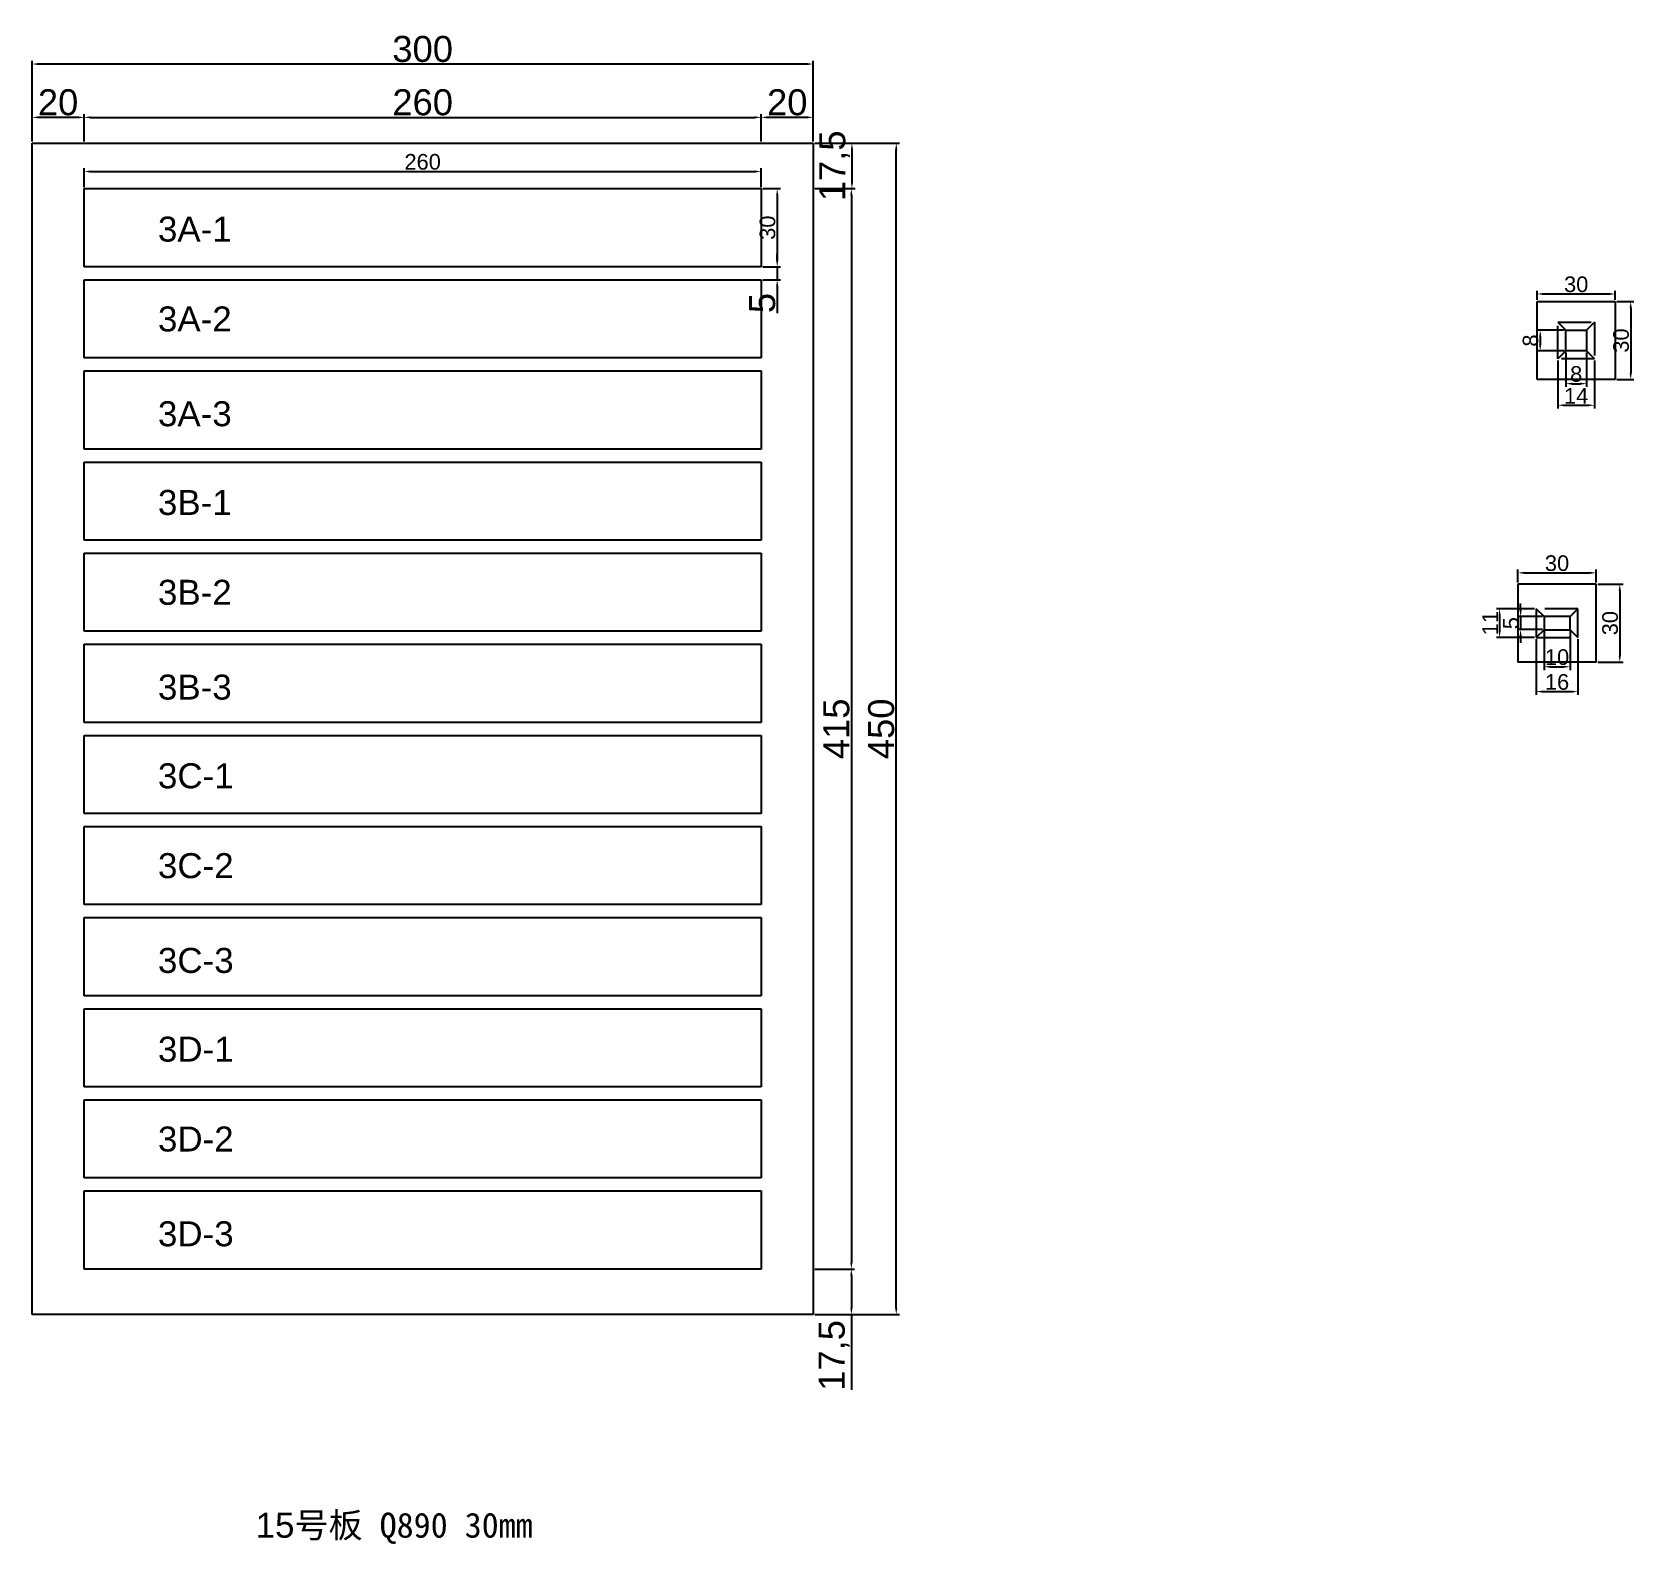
# Model space of a CAD drawing. Header units: millimetres. Extents: x 277 to 35015, y -7843 to 25622.
# Drawn here: x 3967 to 4582, y 1762 to 2343 of the extents above; entities that cross this region are included whole.
import ezdxf

# ---------------------------------------------------------------- set-up
doc = ezdxf.new("R2010")
doc.units = ezdxf.units.MM
doc.linetypes.add('DASHED', pattern=[19.05, 12.7, -6.35])
doc.layers.add('尺寸标注', color=6, linetype='Continuous')
doc.layers.add('标号', color=4, linetype='Continuous')
doc.styles.get("Standard").update_dxf_attribs({"font": 'arial.ttf'})
doc.dimstyles.new('ISO-25-JHF', dxfattribs={"dimtxt": 10, "dimasz": 2.5, "dimexe": 1.25, "dimexo": 0.625, "dimtad": 1, "dimtxsty": 'Standard', "dimcen": 2.5, "dimadec": 0, "dimazin": 0, "dimtfac": 1, "dimtmove": 0, "dimatfit": 3, "dimfxl": 1, "dimarcsym": 0})
doc.dimstyles.new('ISO-25-old', dxfattribs={"dimtxt": 6, "dimasz": 2.5, "dimexe": 1.25, "dimexo": 0.625, "dimtad": 1, "dimtxsty": 'Standard', "dimcen": 2.5, "dimadec": 0, "dimazin": 0, "dimtfac": 1, "dimtmove": 0, "dimatfit": 3, "dimfxl": 1, "dimarcsym": 0})

# ---------------------------------------------------------------- blocks, each defined once
blk = doc.blocks.new('*D71')
at = {"layer": 'Defpoints', "color": 0, "transparency": 16777216}
for p in [(4247.34, 2289.18), (3987.34, 2282.6), (4247.34, 2282.6)]:
    blk.add_point(p, dxfattribs=at)
at = {"layer": '尺寸标注', "color": 0, "lineweight": -2, "transparency": 16777216}
for p, q in [((3987.34, 2283.22), (3987.34, 2290.43)), ((3989.84, 2289.18), (4244.84, 2289.18)), ((4247.34, 2283.22), (4247.34, 2290.43))]:
    blk.add_line(p, q, dxfattribs=at)
at = {"layer": '尺寸标注', "color": 0, "transparency": 16777216}
for points in [[(3989.84, 2289.6), (3989.84, 2288.76), (3987.34, 2289.18)], [(4244.84, 2289.6), (4244.84, 2288.76), (4247.34, 2289.18)]]:
    blk.add_solid(points, dxfattribs=at)
at = {"layer": '尺寸标注', "color": 0, "transparency": 16777216, "insert": (4117.34, 2292.87), "char_height": 6, "attachment_point": 5}
blk.add_mtext('260', dxfattribs=at)
blk = doc.blocks.new('*D72')
at = {"layer": 'Defpoints', "color": 0, "transparency": 16777216}
for p in [(4247.34, 2282.6), (4247.34, 2252.6), (4253.48, 2252.6)]:
    blk.add_point(p, dxfattribs=at)
at = {"layer": '尺寸标注', "color": 0, "lineweight": -2, "transparency": 16777216}
for p, q in [((4247.96, 2282.6), (4254.73, 2282.6)), ((4253.48, 2280.1), (4253.48, 2255.1)), ((4247.96, 2252.6), (4254.73, 2252.6))]:
    blk.add_line(p, q, dxfattribs=at)
at = {"layer": '尺寸标注', "color": 0, "transparency": 16777216}
for points in [[(4253.07, 2280.1), (4253.9, 2280.1), (4253.48, 2282.6)], [(4253.07, 2255.1), (4253.9, 2255.1), (4253.48, 2252.6)]]:
    blk.add_solid(points, dxfattribs=at)
at = {"layer": '尺寸标注', "color": 0, "transparency": 16777216, "insert": (4249.79, 2267.6), "char_height": 6, "attachment_point": 5, "rotation": 90}
blk.add_mtext('30', dxfattribs=at)
blk = doc.blocks.new('*D498')
at = {"layer": 'Defpoints', "color": 0, "transparency": 16777216}
for p in [(4247.34, 2252.6), (4247.34, 2247.6), (4253.48, 2247.6)]:
    blk.add_point(p, dxfattribs=at)
at = {"layer": '尺寸标注', "color": 0, "lineweight": -2, "transparency": 16777216}
for p, q in [((4253.48, 2255.1), (4253.48, 2257.6)), ((4247.96, 2252.6), (4254.73, 2252.6)), ((4253.48, 2252.6), (4253.48, 2247.6)), ((4247.96, 2247.6), (4254.73, 2247.6)), ((4253.48, 2245.1), (4253.48, 2234.72))]:
    blk.add_line(p, q, dxfattribs=at)
at = {"layer": '尺寸标注', "color": 0, "transparency": 16777216}
for points in [[(4253.07, 2255.1), (4253.9, 2255.1), (4253.48, 2252.6)], [(4253.07, 2245.1), (4253.9, 2245.1), (4253.48, 2247.6)]]:
    blk.add_solid(points, dxfattribs=at)
at = {"layer": '尺寸标注', "color": 0, "transparency": 16777216, "insert": (4247.77, 2238.66), "char_height": 10, "attachment_point": 5, "rotation": 90}
blk.add_mtext('5', dxfattribs=at)
blk = doc.blocks.new('*D499')
at = {"layer": 'Defpoints', "color": 0, "transparency": 16777216}
for p in [(3967.34, 2309.99), (3967.34, 2300.1), (3987.34, 2300.1)]:
    blk.add_point(p, dxfattribs=at)
at = {"layer": '尺寸标注', "color": 0, "lineweight": -2, "transparency": 16777216}
for p, q in [((3967.34, 2300.72), (3967.34, 2311.24)), ((3984.84, 2309.99), (3969.84, 2309.99)), ((3987.34, 2300.72), (3987.34, 2311.24))]:
    blk.add_line(p, q, dxfattribs=at)
at = {"layer": '尺寸标注', "color": 0, "transparency": 16777216}
for points in [[(3969.84, 2310.4), (3969.84, 2309.57), (3967.34, 2309.99)], [(3984.84, 2310.4), (3984.84, 2309.57), (3987.34, 2309.99)]]:
    blk.add_solid(points, dxfattribs=at)
at = {"layer": '尺寸标注', "color": 0, "transparency": 16777216, "insert": (3977.34, 2315.72), "char_height": 10, "attachment_point": 5}
blk.add_mtext('20', dxfattribs=at)
blk = doc.blocks.new('*D500')
at = {"layer": 'Defpoints', "color": 0, "transparency": 16777216}
for p in [(4247.34, 2309.99), (3987.34, 2300.1), (4247.34, 2300.1)]:
    blk.add_point(p, dxfattribs=at)
at = {"layer": '尺寸标注', "color": 0, "lineweight": -2, "transparency": 16777216}
for p, q in [((3987.34, 2300.72), (3987.34, 2311.24)), ((3989.84, 2309.99), (4244.84, 2309.99)), ((4247.34, 2300.72), (4247.34, 2311.24))]:
    blk.add_line(p, q, dxfattribs=at)
at = {"layer": '尺寸标注', "color": 0, "transparency": 16777216}
for points in [[(3989.84, 2310.4), (3989.84, 2309.57), (3987.34, 2309.99)], [(4244.84, 2310.4), (4244.84, 2309.57), (4247.34, 2309.99)]]:
    blk.add_solid(points, dxfattribs=at)
at = {"layer": '尺寸标注', "color": 0, "transparency": 16777216, "insert": (4117.34, 2315.72), "char_height": 10, "attachment_point": 5}
blk.add_mtext('260', dxfattribs=at)
blk = doc.blocks.new('*D501')
at = {"layer": 'Defpoints', "color": 0, "transparency": 16777216}
for p in [(4247.34, 2309.99), (4247.34, 2300.1), (4267.34, 2300.1)]:
    blk.add_point(p, dxfattribs=at)
at = {"layer": '尺寸标注', "color": 0, "lineweight": -2, "transparency": 16777216}
for p, q in [((4247.34, 2300.72), (4247.34, 2311.24)), ((4264.84, 2309.99), (4249.84, 2309.99)), ((4267.34, 2300.72), (4267.34, 2311.24))]:
    blk.add_line(p, q, dxfattribs=at)
at = {"layer": '尺寸标注', "color": 0, "transparency": 16777216}
for points in [[(4249.84, 2310.4), (4249.84, 2309.57), (4247.34, 2309.99)], [(4264.84, 2310.4), (4264.84, 2309.57), (4267.34, 2309.99)]]:
    blk.add_solid(points, dxfattribs=at)
at = {"layer": '尺寸标注', "color": 0, "transparency": 16777216, "insert": (4257.34, 2315.72), "char_height": 10, "attachment_point": 5}
blk.add_mtext('20', dxfattribs=at)
blk = doc.blocks.new('*D502')
at = {"layer": 'Defpoints', "color": 0, "transparency": 16777216}
for p in [(3967.34, 2330.47), (3967.34, 2300.1), (4267.34, 2300.1)]:
    blk.add_point(p, dxfattribs=at)
at = {"layer": '尺寸标注', "color": 0, "lineweight": -2, "transparency": 16777216}
for p, q in [((3967.34, 2300.72), (3967.34, 2331.72)), ((4267.34, 2300.72), (4267.34, 2331.72)), ((4264.84, 2330.47), (3969.84, 2330.47))]:
    blk.add_line(p, q, dxfattribs=at)
at = {"layer": '尺寸标注', "color": 0, "transparency": 16777216}
for points in [[(3969.84, 2330.88), (3969.84, 2330.05), (3967.34, 2330.47)], [(4264.84, 2330.88), (4264.84, 2330.05), (4267.34, 2330.47)]]:
    blk.add_solid(points, dxfattribs=at)
at = {"layer": '尺寸标注', "color": 0, "transparency": 16777216, "insert": (4117.34, 2336.2), "char_height": 10, "attachment_point": 5}
blk.add_mtext('300', dxfattribs=at)
blk = doc.blocks.new('*D503')
at = {"layer": 'Defpoints', "color": 0, "transparency": 16777216}
for p in [(4267.34, 2300.1), (4267.34, 2282.6), (4282.18, 2282.6)]:
    blk.add_point(p, dxfattribs=at)
at = {"layer": '尺寸标注', "color": 0, "lineweight": -2, "transparency": 16777216}
for p, q in [((4267.96, 2300.1), (4283.43, 2300.1)), ((4282.18, 2297.6), (4282.18, 2285.1)), ((4267.96, 2282.6), (4283.43, 2282.6))]:
    blk.add_line(p, q, dxfattribs=at)
at = {"layer": '尺寸标注', "color": 0, "transparency": 16777216}
for points in [[(4281.76, 2297.6), (4282.6, 2297.6), (4282.18, 2300.1)], [(4281.76, 2285.1), (4282.6, 2285.1), (4282.18, 2282.6)]]:
    blk.add_solid(points, dxfattribs=at)
at = {"layer": '尺寸标注', "color": 0, "transparency": 16777216, "insert": (4275.55, 2291.35), "char_height": 10, "attachment_point": 5, "rotation": 90}
blk.add_mtext('17,5', dxfattribs=at)
blk = doc.blocks.new('*D504')
at = {"layer": 'Defpoints', "color": 0, "transparency": 16777216}
for p in [(4267.34, 2282.6), (4267.34, 1867.6), (4281.97, 1867.6)]:
    blk.add_point(p, dxfattribs=at)
at = {"layer": '尺寸标注', "color": 0, "lineweight": -2, "transparency": 16777216}
for p, q in [((4267.96, 2282.6), (4283.22, 2282.6)), ((4281.97, 2280.1), (4281.97, 1870.1)), ((4267.96, 1867.6), (4283.22, 1867.6))]:
    blk.add_line(p, q, dxfattribs=at)
at = {"layer": '尺寸标注', "color": 0, "transparency": 16777216}
for points in [[(4281.56, 2280.1), (4282.39, 2280.1), (4281.97, 2282.6)], [(4281.56, 1870.1), (4282.39, 1870.1), (4281.97, 1867.6)]]:
    blk.add_solid(points, dxfattribs=at)
at = {"layer": '尺寸标注', "color": 0, "transparency": 16777216, "insert": (4276.24, 2075.1), "char_height": 10, "attachment_point": 5, "rotation": 90}
blk.add_mtext('415', dxfattribs=at)
blk = doc.blocks.new('*D505')
at = {"layer": 'Defpoints', "color": 0, "transparency": 16777216}
for p in [(4267.34, 1867.6), (4267.34, 1850.1), (4281.97, 1850.1)]:
    blk.add_point(p, dxfattribs=at)
at = {"layer": '尺寸标注', "color": 0, "lineweight": -2, "transparency": 16777216}
for p, q in [((4267.96, 1867.6), (4283.22, 1867.6)), ((4281.97, 1865.1), (4281.97, 1852.6)), ((4267.96, 1850.1), (4283.22, 1850.1)), ((4281.97, 1850.1), (4281.97, 1821.24))]:
    blk.add_line(p, q, dxfattribs=at)
at = {"layer": '尺寸标注', "color": 0, "transparency": 16777216}
for points in [[(4281.56, 1865.1), (4282.39, 1865.1), (4281.97, 1867.6)], [(4281.56, 1852.6), (4282.39, 1852.6), (4281.97, 1850.1)]]:
    blk.add_solid(points, dxfattribs=at)
at = {"layer": '尺寸标注', "color": 0, "transparency": 16777216, "insert": (4275.34, 1834.42), "char_height": 10, "attachment_point": 5, "rotation": 90}
blk.add_mtext('17,5', dxfattribs=at)
blk = doc.blocks.new('*D506')
at = {"layer": 'Defpoints', "color": 0, "transparency": 16777216}
for p in [(4267.34, 2300.1), (4299.2, 2300.1), (4267.34, 1850.1)]:
    blk.add_point(p, dxfattribs=at)
at = {"layer": '尺寸标注', "color": 0, "lineweight": -2, "transparency": 16777216}
for p, q in [((4267.96, 2300.1), (4300.45, 2300.1)), ((4299.2, 1852.6), (4299.2, 2297.6)), ((4267.96, 1850.1), (4300.45, 1850.1))]:
    blk.add_line(p, q, dxfattribs=at)
at = {"layer": '尺寸标注', "color": 0, "transparency": 16777216}
for points in [[(4298.78, 2297.6), (4299.62, 2297.6), (4299.2, 2300.1)], [(4298.78, 1852.6), (4299.62, 1852.6), (4299.2, 1850.1)]]:
    blk.add_solid(points, dxfattribs=at)
at = {"layer": '尺寸标注', "color": 0, "transparency": 16777216, "insert": (4293.47, 2075.1), "char_height": 10, "attachment_point": 5, "rotation": 90}
blk.add_mtext('450', dxfattribs=at)
blk = doc.blocks.new('*D547')
at = {"layer": 'Defpoints', "color": 0, "transparency": 16777216}
for p in [(4547.95, 2113.2), (4557.95, 2113.2), (4557.95, 2098.95)]:
    blk.add_point(p, dxfattribs=at)
at = {"layer": '尺寸标注', "color": 0, "lineweight": -2, "transparency": 16777216}
for p, q in [((4547.95, 2112.57), (4547.95, 2097.7)), ((4557.95, 2112.57), (4557.95, 2097.7)), ((4550.45, 2098.95), (4555.45, 2098.95))]:
    blk.add_line(p, q, dxfattribs=at)
at = {"layer": '尺寸标注', "color": 0, "transparency": 16777216}
for points in [[(4550.45, 2099.36), (4550.45, 2098.53), (4547.95, 2098.95)], [(4555.45, 2099.36), (4555.45, 2098.53), (4557.95, 2098.95)]]:
    blk.add_solid(points, dxfattribs=at)
at = {"layer": '尺寸标注', "color": 0, "transparency": 16777216, "insert": (4552.95, 2102.63), "char_height": 6, "attachment_point": 5}
blk.add_mtext('10', dxfattribs=at)
blk = doc.blocks.new('*D548')
at = {"layer": 'Defpoints', "color": 0, "transparency": 16777216}
for p in [(4556.3, 2228.26), (4546.47, 2220.26), (4556.3, 2220.26)]:
    blk.add_point(p, dxfattribs=at)
at = {"layer": '尺寸标注', "color": 0, "lineweight": -2, "transparency": 16777216}
for p, q in [((4555.67, 2228.26), (4545.22, 2228.26)), ((4546.47, 2225.76), (4546.47, 2222.76)), ((4555.67, 2220.26), (4545.22, 2220.26))]:
    blk.add_line(p, q, dxfattribs=at)
at = {"layer": '尺寸标注', "color": 0, "transparency": 16777216}
for points in [[(4546.06, 2225.76), (4546.89, 2225.76), (4546.47, 2228.26)], [(4546.06, 2222.76), (4546.89, 2222.76), (4546.47, 2220.26)]]:
    blk.add_solid(points, dxfattribs=at)
at = {"layer": '尺寸标注', "color": 0, "transparency": 16777216, "insert": (4542.79, 2224.26), "char_height": 6, "attachment_point": 5, "rotation": 90}
blk.add_mtext('8', dxfattribs=at)
blk = doc.blocks.new('*D549')
at = {"layer": 'Defpoints', "color": 0, "transparency": 16777216}
for p in [(4556.3, 2220.26), (4564.3, 2220.26), (4564.3, 2207.69)]:
    blk.add_point(p, dxfattribs=at)
at = {"layer": '尺寸标注', "color": 0, "lineweight": -2, "transparency": 16777216}
for p, q in [((4556.3, 2219.63), (4556.3, 2206.44)), ((4564.3, 2219.63), (4564.3, 2206.44)), ((4558.8, 2207.69), (4561.8, 2207.69))]:
    blk.add_line(p, q, dxfattribs=at)
at = {"layer": '尺寸标注', "color": 0, "transparency": 16777216}
for points in [[(4558.8, 2208.11), (4558.8, 2207.27), (4556.3, 2207.69)], [(4561.8, 2208.11), (4561.8, 2207.27), (4564.3, 2207.69)]]:
    blk.add_solid(points, dxfattribs=at)
at = {"layer": '尺寸标注', "color": 0, "transparency": 16777216, "insert": (4560.3, 2211.38), "char_height": 6, "attachment_point": 5}
blk.add_mtext('8', dxfattribs=at)
blk = doc.blocks.new('*D550')
at = {"layer": 'Defpoints', "color": 0, "transparency": 16777216}
for p in [(4545.3, 2239.26), (4575.3, 2242.14), (4575.3, 2239.26)]:
    blk.add_point(p, dxfattribs=at)
at = {"layer": '尺寸标注', "color": 0, "lineweight": -2, "transparency": 16777216}
for p, q in [((4545.3, 2239.88), (4545.3, 2243.39)), ((4547.8, 2242.14), (4572.8, 2242.14)), ((4575.3, 2239.88), (4575.3, 2243.39))]:
    blk.add_line(p, q, dxfattribs=at)
at = {"layer": '尺寸标注', "color": 0, "transparency": 16777216}
for points in [[(4547.8, 2242.56), (4547.8, 2241.72), (4545.3, 2242.14)], [(4572.8, 2242.56), (4572.8, 2241.72), (4575.3, 2242.14)]]:
    blk.add_solid(points, dxfattribs=at)
at = {"layer": '尺寸标注', "color": 0, "transparency": 16777216, "insert": (4560.3, 2245.83), "char_height": 6, "attachment_point": 5}
blk.add_mtext('30', dxfattribs=at)
blk = doc.blocks.new('*D551')
at = {"layer": 'Defpoints', "color": 0, "transparency": 16777216}
for p in [(4575.3, 2239.26), (4575.3, 2209.26), (4581.24, 2209.26)]:
    blk.add_point(p, dxfattribs=at)
at = {"layer": '尺寸标注', "color": 0, "lineweight": -2, "transparency": 16777216}
for p, q in [((4575.92, 2239.26), (4582.49, 2239.26)), ((4581.24, 2236.76), (4581.24, 2211.76)), ((4575.92, 2209.26), (4582.49, 2209.26))]:
    blk.add_line(p, q, dxfattribs=at)
at = {"layer": '尺寸标注', "color": 0, "transparency": 16777216}
for points in [[(4580.82, 2236.76), (4581.65, 2236.76), (4581.24, 2239.26)], [(4580.82, 2211.76), (4581.65, 2211.76), (4581.24, 2209.26)]]:
    blk.add_solid(points, dxfattribs=at)
at = {"layer": '尺寸标注', "color": 0, "transparency": 16777216, "insert": (4577.55, 2224.26), "char_height": 6, "attachment_point": 5, "rotation": 90}
blk.add_mtext('30', dxfattribs=at)
blk = doc.blocks.new('*D522')
at = {"layer": 'Defpoints', "color": 0, "transparency": 16777216}
for p in [(4567.95, 2135.02), (4537.95, 2130.7), (4567.95, 2130.7)]:
    blk.add_point(p, dxfattribs=at)
at = {"layer": '尺寸标注', "color": 0, "lineweight": -2, "transparency": 16777216}
for p, q in [((4537.95, 2131.32), (4537.95, 2136.27)), ((4540.45, 2135.02), (4565.45, 2135.02)), ((4567.95, 2131.32), (4567.95, 2136.27))]:
    blk.add_line(p, q, dxfattribs=at)
at = {"layer": '尺寸标注', "color": 0, "transparency": 16777216}
for points in [[(4540.45, 2135.44), (4540.45, 2134.61), (4537.95, 2135.02)], [(4565.45, 2135.44), (4565.45, 2134.61), (4567.95, 2135.02)]]:
    blk.add_solid(points, dxfattribs=at)
at = {"layer": '尺寸标注', "color": 0, "transparency": 16777216, "insert": (4552.95, 2138.71), "char_height": 6, "attachment_point": 5}
blk.add_mtext('30', dxfattribs=at)
blk = doc.blocks.new('*D523')
at = {"layer": 'Defpoints', "color": 0, "transparency": 16777216}
for p in [(4567.95, 2130.7), (4567.95, 2100.7), (4577.03, 2100.7)]:
    blk.add_point(p, dxfattribs=at)
at = {"layer": '尺寸标注', "color": 0, "lineweight": -2, "transparency": 16777216}
for p, q in [((4568.57, 2130.7), (4578.28, 2130.7)), ((4577.03, 2128.2), (4577.03, 2103.2)), ((4568.57, 2100.7), (4578.28, 2100.7))]:
    blk.add_line(p, q, dxfattribs=at)
at = {"layer": '尺寸标注', "color": 0, "transparency": 16777216}
for points in [[(4576.62, 2128.2), (4577.45, 2128.2), (4577.03, 2130.7)], [(4576.62, 2103.2), (4577.45, 2103.2), (4577.03, 2100.7)]]:
    blk.add_solid(points, dxfattribs=at)
at = {"layer": '尺寸标注', "color": 0, "transparency": 16777216, "insert": (4573.34, 2115.7), "char_height": 6, "attachment_point": 5, "rotation": 90}
blk.add_mtext('30', dxfattribs=at)
blk = doc.blocks.new('*D552')
at = {"layer": 'Defpoints', "color": 0, "transparency": 16777216}
for p in [(4547.95, 2118.2), (4538.95, 2113.2), (4547.95, 2113.2)]:
    blk.add_point(p, dxfattribs=at)
at = {"layer": '尺寸标注', "color": 0, "lineweight": -2, "transparency": 16777216}
for p, q in [((4538.95, 2120.7), (4538.95, 2123.2)), ((4547.32, 2118.2), (4537.7, 2118.2)), ((4538.95, 2118.2), (4538.95, 2113.2)), ((4547.32, 2113.2), (4537.7, 2113.2)), ((4538.95, 2110.7), (4538.95, 2108.2))]:
    blk.add_line(p, q, dxfattribs=at)
at = {"layer": '尺寸标注', "color": 0, "transparency": 16777216}
for points in [[(4538.53, 2120.7), (4539.37, 2120.7), (4538.95, 2118.2)], [(4538.53, 2110.7), (4539.37, 2110.7), (4538.95, 2113.2)]]:
    blk.add_solid(points, dxfattribs=at)
at = {"layer": '尺寸标注', "color": 0, "transparency": 16777216, "insert": (4535.28, 2115.7), "char_height": 6, "attachment_point": 5, "rotation": 90}
blk.add_mtext('5', dxfattribs=at)
blk = doc.blocks.new('*D553')
at = {"layer": 'Defpoints', "color": 0, "transparency": 16777216}
for p in [(4553.3, 2217.26), (4567.3, 2217.26), (4567.3, 2199.39)]:
    blk.add_point(p, dxfattribs=at)
at = {"layer": '尺寸标注', "color": 0, "lineweight": -2, "transparency": 16777216}
for p, q in [((4553.3, 2216.63), (4553.3, 2198.14)), ((4567.3, 2216.63), (4567.3, 2198.14)), ((4555.8, 2199.39), (4564.8, 2199.39))]:
    blk.add_line(p, q, dxfattribs=at)
at = {"layer": '尺寸标注', "color": 0, "transparency": 16777216}
for points in [[(4555.8, 2199.81), (4555.8, 2198.97), (4553.3, 2199.39)], [(4564.8, 2199.81), (4564.8, 2198.97), (4567.3, 2199.39)]]:
    blk.add_solid(points, dxfattribs=at)
at = {"layer": '尺寸标注', "color": 0, "transparency": 16777216, "insert": (4560.3, 2203.03), "char_height": 6, "attachment_point": 5}
blk.add_mtext('14', dxfattribs=at)
blk = doc.blocks.new('*D554')
at = {"layer": 'Defpoints', "color": 0, "transparency": 16777216}
for p in [(4544.95, 2110.2), (4560.95, 2110.2), (4560.95, 2089.4)]:
    blk.add_point(p, dxfattribs=at)
at = {"layer": '尺寸标注', "color": 0, "lineweight": -2, "transparency": 16777216}
for p, q in [((4544.95, 2109.57), (4544.95, 2088.15)), ((4560.95, 2109.57), (4560.95, 2088.15)), ((4547.45, 2089.4), (4558.45, 2089.4))]:
    blk.add_line(p, q, dxfattribs=at)
at = {"layer": '尺寸标注', "color": 0, "transparency": 16777216}
for points in [[(4547.45, 2089.82), (4547.45, 2088.99), (4544.95, 2089.4)], [(4558.45, 2089.82), (4558.45, 2088.99), (4560.95, 2089.4)]]:
    blk.add_solid(points, dxfattribs=at)
at = {"layer": '尺寸标注', "color": 0, "transparency": 16777216, "insert": (4552.95, 2093.09), "char_height": 6, "attachment_point": 5}
blk.add_mtext('16', dxfattribs=at)
blk = doc.blocks.new('*D555')
at = {"layer": 'Defpoints', "color": 0, "transparency": 16777216}
for p in [(4544.95, 2121.2), (4530.89, 2110.2), (4544.95, 2110.2)]:
    blk.add_point(p, dxfattribs=at)
at = {"layer": '尺寸标注', "color": 0, "lineweight": -2, "transparency": 16777216}
for p, q in [((4544.32, 2121.2), (4529.64, 2121.2)), ((4530.89, 2118.7), (4530.89, 2112.7)), ((4544.32, 2110.2), (4529.64, 2110.2))]:
    blk.add_line(p, q, dxfattribs=at)
at = {"layer": '尺寸标注', "color": 0, "transparency": 16777216}
for points in [[(4530.47, 2118.7), (4531.31, 2118.7), (4530.89, 2121.2)], [(4530.47, 2112.7), (4531.31, 2112.7), (4530.89, 2110.2)]]:
    blk.add_solid(points, dxfattribs=at)
at = {"layer": '尺寸标注', "color": 0, "transparency": 16777216, "insert": (4527.25, 2115.7), "char_height": 6, "attachment_point": 5, "rotation": 90}
blk.add_mtext('11', dxfattribs=at)

msp = doc.modelspace()

# ---------------------------------------------------------------- linework, layer by layer
for p, q in [((3967.339, 1850.096), (3967.339, 2300.096)), ((3967.339, 2300.096), (4267.339, 2300.096)), ((4267.339, 2300.096), (4267.339, 1850.096)), ((3987.339, 2282.596), (4247.339, 2282.596)), ((3987.339, 2252.596), (3987.339, 2282.596)), ((4247.339, 2282.596), (4247.339, 2252.596)), ((4247.339, 2252.596), (3987.339, 2252.596)), ((3987.339, 2247.596), (4247.339, 2247.596)), ((3987.339, 2217.596), (3987.339, 2247.596)), ((4247.339, 2247.596), (4247.339, 2217.596)), ((4545.297, 2209.256), (4545.297, 2239.256)), ((4545.297, 2239.256), (4575.297, 2239.256)), ((4575.297, 2239.256), (4575.297, 2209.256)), ((4553.297, 2231.256), (4556.297, 2228.256)), ((4567.297, 2231.256), (4564.297, 2228.256)), ((4247.339, 2217.596), (3987.339, 2217.596)), ((4556.297, 2220.256), (4553.297, 2217.256)), ((4564.297, 2220.256), (4567.297, 2217.256)), ((3987.339, 2212.596), (4247.339, 2212.596)), ((3987.339, 2182.596), (3987.339, 2212.596)), ((4247.339, 2212.596), (4247.339, 2182.596)), ((4575.297, 2209.256), (4545.297, 2209.256)), ((4247.339, 2182.596), (3987.339, 2182.596)), ((3987.339, 2177.596), (4247.339, 2177.596)), ((3987.339, 2147.596), (3987.339, 2177.596)), ((4247.339, 2177.596), (4247.339, 2147.596)), ((4247.339, 2147.596), (3987.339, 2147.596)), ((3987.339, 2142.596), (4247.339, 2142.596)), ((3987.339, 2112.596), (3987.339, 2142.596)), ((4247.339, 2142.596), (4247.339, 2112.596)), ((4567.949, 2130.699), (4537.949, 2130.699)), ((4537.949, 2130.699), (4537.949, 2100.699)), ((4567.949, 2100.699), (4567.949, 2130.699)), ((4547.949, 2118.199), (4544.949, 2121.199)), ((4557.949, 2118.199), (4560.949, 2121.199)), ((4247.339, 2112.596), (3987.339, 2112.596)), ((4547.949, 2113.199), (4544.949, 2110.199)), ((4557.949, 2113.199), (4560.949, 2110.199)), ((3987.339, 2107.596), (4247.339, 2107.596)), ((3987.339, 2077.596), (3987.339, 2107.596)), ((4247.339, 2107.596), (4247.339, 2077.596)), ((4567.949, 2100.699), (4537.949, 2100.699)), ((4247.339, 2077.596), (3987.339, 2077.596)), ((3987.339, 2072.596), (4247.339, 2072.596)), ((3987.339, 2042.596), (3987.339, 2072.596)), ((4247.339, 2072.596), (4247.339, 2042.596)), ((4247.339, 2042.596), (3987.339, 2042.596)), ((3987.339, 2037.596), (4247.339, 2037.596)), ((3987.339, 2007.596), (3987.339, 2037.596)), ((4247.339, 2037.596), (4247.339, 2007.596)), ((4247.339, 2007.596), (3987.339, 2007.596)), ((3987.339, 2002.596), (4247.339, 2002.596)), ((3987.339, 1972.596), (3987.339, 2002.596)), ((4247.339, 2002.596), (4247.339, 1972.596)), ((4247.339, 1972.596), (3987.339, 1972.596)), ((3987.339, 1967.596), (4247.339, 1967.596)), ((3987.339, 1937.596), (3987.339, 1967.596)), ((4247.339, 1967.596), (4247.339, 1937.596)), ((4247.339, 1937.596), (3987.339, 1937.596)), ((3987.339, 1932.596), (4247.339, 1932.596)), ((3987.339, 1902.596), (3987.339, 1932.596)), ((4247.339, 1932.596), (4247.339, 1902.596)), ((4247.339, 1902.596), (3987.339, 1902.596)), ((3987.339, 1897.596), (4247.339, 1897.596)), ((3987.339, 1867.596), (3987.339, 1897.596)), ((4247.339, 1897.596), (4247.339, 1867.596)), ((4247.339, 1867.596), (3987.339, 1867.596)), ((4267.339, 1850.096), (3967.339, 1850.096))]:
    msp.add_line(p, q)
at = {"linetype": 'DASHED'}
for p, q in [((4553.297, 2217.256), (4553.297, 2231.256)), ((4553.297, 2231.256), (4567.297, 2231.256)), ((4556.297, 2220.256), (4556.297, 2228.256)), ((4556.297, 2228.256), (4564.297, 2228.256)), ((4564.297, 2228.256), (4564.297, 2220.256)), ((4567.297, 2231.256), (4567.297, 2217.256)), ((4567.297, 2217.256), (4553.297, 2217.256)), ((4564.297, 2220.256), (4556.297, 2220.256)), ((4560.949, 2121.199), (4544.949, 2121.199)), ((4544.949, 2121.199), (4544.949, 2110.199)), ((4557.949, 2118.199), (4547.949, 2118.199)), ((4547.949, 2118.199), (4547.949, 2113.199)), ((4557.949, 2113.199), (4557.949, 2118.199)), ((4560.949, 2110.199), (4560.949, 2121.199)), ((4544.949, 2110.199), (4560.949, 2110.199)), ((4547.949, 2113.199), (4557.949, 2113.199))]:
    msp.add_line(p, q, dxfattribs=at)

# ---------------------------------------------------------------- texts
at = {"layer": '标号', "char_height": 9.6, "attachment_point": 7}
for s, width, heights, insert in [('3A-1 ', 70.10425, [0], (4015.696, 2262.128)), ('3A-2 ', 70.10425, [0], (4015.696, 2227.614)), ('3A-3 ', 70.10425, [0], (4015.696, 2191.21)), ('3B-1 ', 70.10425, [0], (4015.696, 2157.128)), ('3B-2 ', 70.10425, [9.81], (4015.696, 2122.614)), ('3B-3 ', 70.10425, [0], (4015.696, 2086.21)), ('3C-1 ', 70.10425, [0], (4015.696, 2052.128)), ('3C-2 ', 70.10425, [0], (4015.696, 2017.614)), ('3C-3 ', 70.10425, [0], (4015.696, 1981.21)), ('3D-1 ', 70.10425, [0], (4015.696, 1947.128)), ('3D-2 ', 70.10425, [0], (4015.696, 1912.614)), ('3D-3 ', 70.10425, [0], (4015.696, 1876.21)), ('15{\\fSimSun|b0|i0|c134|p2;号板 Q890 30mm}', 192.35927, [0], (4053.196, 1761.998))]:
    msp.add_mtext_dynamic_manual_height_columns(s, width=width, gutter_width=12.5, heights=heights, dxfattribs=dict(at, insert=insert))

# ---------------------------------------------------------------- dimensions: what is measured, and where the dimension line sits
at = {"layer": '尺寸标注'}
for p1, p2, distance, dimstyle, picture, middle in [((4267.339, 2300.096), (3967.339, 2300.096), -30.37, 'ISO-25-JHF', '*D502', (4117.339, 2336.201)), ((3987.339, 2300.096), (3967.339, 2300.096), -9.89, 'ISO-25-JHF', '*D499', (3977.339, 2315.717)), ((3987.339, 2300.096), (4247.339, 2300.096), 9.89, 'ISO-25-JHF', '*D500', (4117.339, 2315.717)), ((4267.339, 2300.096), (4247.339, 2300.096), -9.89, 'ISO-25-JHF', '*D501', (4257.339, 2315.717)), ((3987.339, 2282.596), (4247.339, 2282.596), 6.585, 'ISO-25-old', '*D71', (4117.339, 2292.87)), ((4267.339, 1850.096), (4267.339, 2300.096), -31.862, 'ISO-25-JHF', '*D506', (4293.471, 2075.096)), ((4247.339, 2282.596), (4247.339, 2252.596), 6.143, 'ISO-25-old', '*D72', (4249.792, 2267.596)), ((4267.339, 2282.596), (4267.339, 1867.596), 14.633, 'ISO-25-JHF', '*D504', (4276.241, 2075.096)), ((4247.339, 2252.596), (4247.339, 2247.596), 6.143, 'ISO-25-JHF', '*D498', (4247.772, 2238.656)), ((4545.297, 2239.256), (4575.297, 2239.256), 2.884, 'ISO-25-old', '*D550', (4560.297, 2245.831)), ((4575.297, 2239.256), (4575.297, 2209.256), 5.94, 'ISO-25-old', '*D551', (4577.546, 2224.256)), ((4556.297, 2228.256), (4556.297, 2220.256), -9.823, 'ISO-25-old', '*D548', (4542.786, 2224.256)), ((4553.297, 2217.256), (4567.297, 2217.256), -17.866, 'ISO-25-old', '*D553', (4560.297, 2203.028)), ((4556.297, 2220.256), (4564.297, 2220.256), -12.565, 'ISO-25-old', '*D549', (4560.297, 2211.38)), ((4537.949, 2130.699), (4567.949, 2130.699), 4.325, 'ISO-25-old', '*D522', (4552.949, 2138.715)), ((4567.949, 2130.699), (4567.949, 2100.699), 9.086, 'ISO-25-old', '*D523', (4573.344, 2115.699)), ((4544.949, 2121.199), (4544.949, 2110.199), -14.058, 'ISO-25-old', '*D555', (4527.254, 2115.699)), ((4544.949, 2110.199), (4560.949, 2110.199), -20.794, 'ISO-25-old', '*D554', (4552.949, 2093.093)), ((4547.949, 2113.199), (4557.949, 2113.199), -14.253, 'ISO-25-old', '*D547', (4552.949, 2102.634)), ((4267.339, 1867.596), (4267.339, 1850.096), 14.633, 'ISO-25-JHF', '*D505', (4275.337, 1834.417))]:
    dim = msp.add_aligned_dim(p1=p1, p2=p2, distance=distance, dimstyle=dimstyle, dxfattribs=at)
    dim.commit()
    dim.dimension.update_dxf_attribs({"geometry": picture, "text_midpoint": middle})
for base, p1, p2, dimstyle, picture, middle in [((4282.18, 2282.596), (4267.339, 2300.096), (4267.339, 2282.596), 'ISO-25-JHF', '*D503', (4282.18, 2291.346)), ((4538.951, 2113.199), (4547.949, 2118.199), (4547.949, 2113.199), 'ISO-25-old', '*D552', (4538.951, 2115.699))]:
    dim = msp.add_linear_dim(base=base, p1=p1, p2=p2, angle=270, dimstyle=dimstyle, dxfattribs=at)
    dim.commit()
    dim.dimension.update_dxf_attribs({"geometry": picture, "text_midpoint": middle, "dimtype": 161})

doc.saveas('drawing.dxf')
